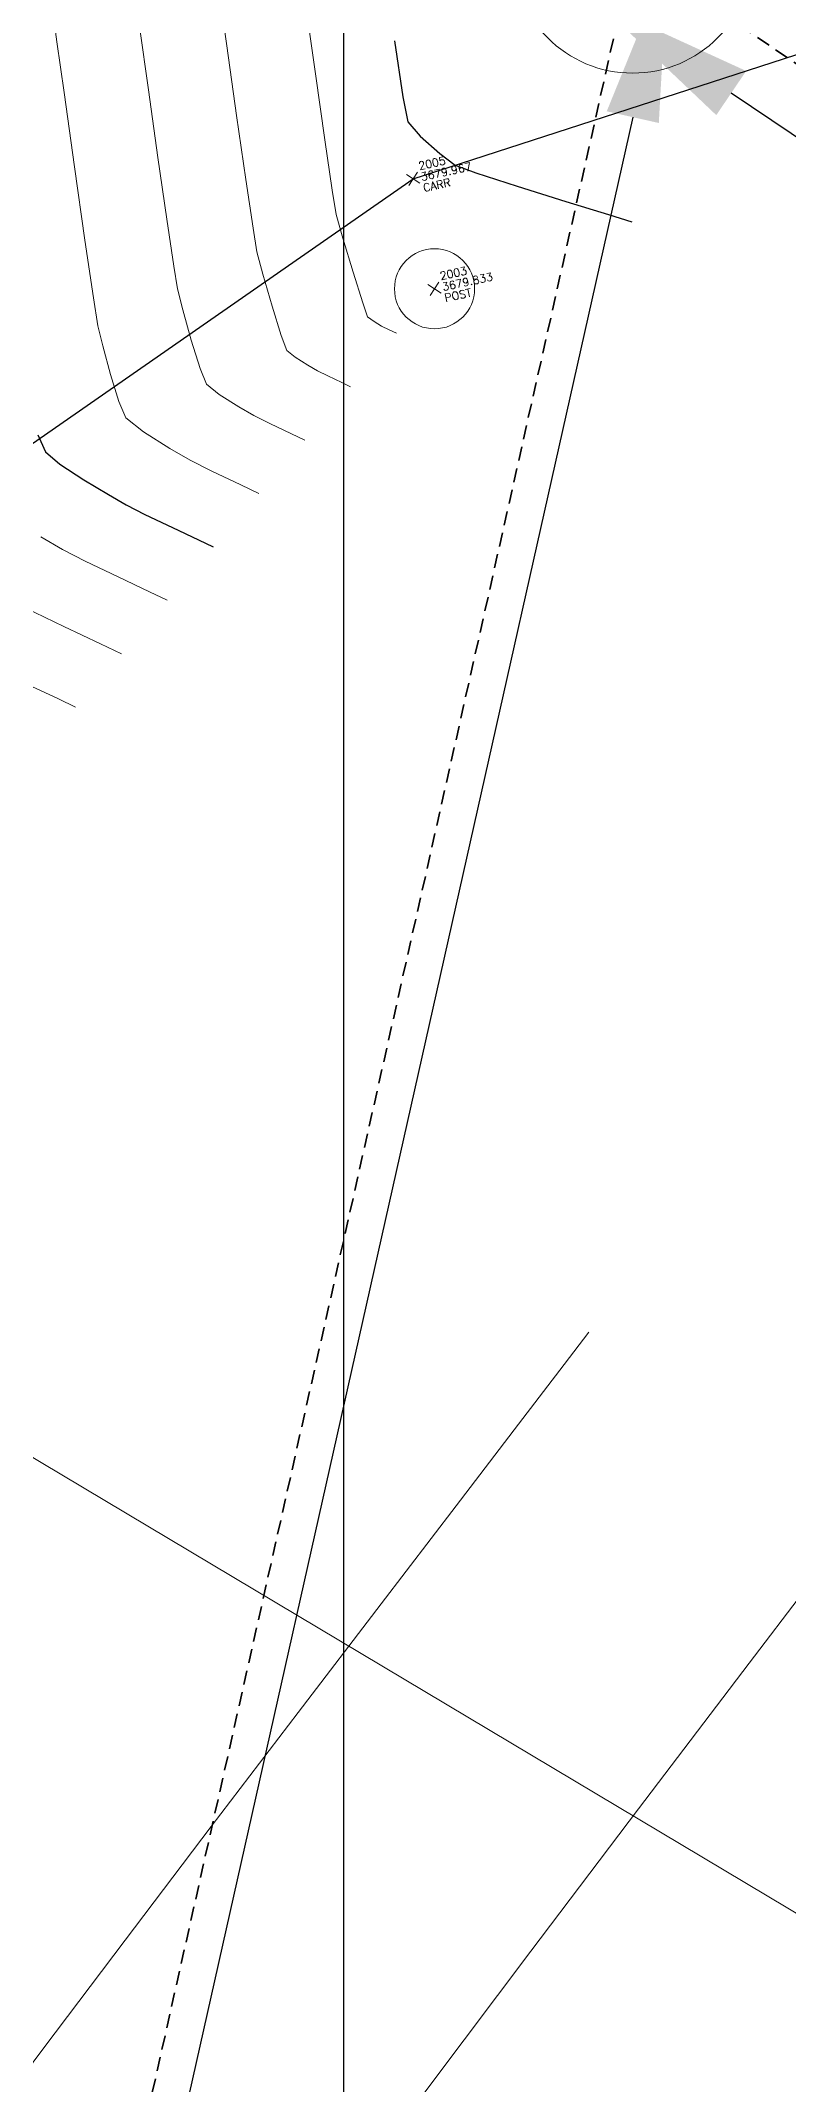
# Model space of a CAD drawing. Header units: millimetres. Extents: x 736950 to 740938, y 8500595 to 8502163.
# Drawn here: x 737696.22 to 737705.55, y 8501345.63 to 8501371.16 of the extents above; entities that cross this region are included whole.
import ezdxf

# ---------------------------------------------------------------- set-up
doc = ezdxf.new("R2010")
doc.units = ezdxf.units.MM
doc.linetypes.add('DASHED', pattern=[0.75, 0.5, -0.25])
for name, color, linetype, lineweight in [('axeso', 1, 'Continuous', 5), ('CONT-MJR', 80, 'Continuous', 30), ('CONT-MNR', 96, 'Continuous', 15), ('COTAS', 40, 'Continuous', 5), ('PERIMETRO', 7, 'Continuous', 35), ('postes', 10, 'Continuous', 5), ('saiwite', 5, 'Continuous', 5)]:
    doc.layers.add(name, color=color, linetype=linetype, lineweight=lineweight)
doc.layers.add('carretera', color=40, linetype='Continuous')
doc.layers.add('Cuadricula Coordenadas', color=5, linetype='Continuous')
doc.styles.add('5mm', font='arial.ttf', dxfattribs={"height": 3})
doc.styles.add('COTAS', font='arial.ttf')
doc.dimstyles.new('Copy of GenDist', dxfattribs={"dimtxt": 2, "dimasz": 2, "dimexe": 0.18, "dimexo": 0.0625, "dimgap": 1, "dimtad": 2, "dimdec": 3, "dimzin": 1, "dimdsep": 46, "dimtxsty": 'COTAS', "dimcen": 0.09, "dimadec": 3, "dimazin": 0, "dimtfac": 1, "dimtdec": 3, "dimtofl": 0, "dimtmove": 0, "dimatfit": 3, "dimfxl": 1, "dimtolj": 1, "dimtzin": 0, "dimarcsym": 0})

# ---------------------------------------------------------------- blocks, each defined once
blk = doc.blocks.new('*D174')
at = {"layer": 'COTAS', "color": 0, "lineweight": -2, "transparency": 16777216}
for p, q in [((737703.5738753858, 8501372.208279636), (737703.0829617283, 8501371.482409893)), ((737733.0719053904, 8501351.41785965), (737704.8404906378, 8501370.511074662)), ((737735.1186692463, 8501350.874190042), (737734.6277555884, 8501350.148320299))]:
    blk.add_line(p, q, dxfattribs=at)
at = {"layer": 'COTAS', "color": 0, "transparency": 16777216}
for points in [[(737705.0272301859, 8501370.787189588), (737704.6537510892, 8501370.234959736), (737703.1838010843, 8501371.631511953)], [(737733.2586449385, 8501351.693974575), (737732.8851658418, 8501351.141744724), (737734.7285949443, 8501350.297422359)]]:
    blk.add_solid(points, dxfattribs=at)
at = {"layer": 'Defpoints', "color": 0, "transparency": 16777216}
for p in [(737703.6088890512, 8501372.260051183), (737703.1838010843, 8501371.631511953), (737735.1536829118, 8501350.925961591)]:
    blk.add_point(p, dxfattribs=at)
at = {"layer": 'COTAS', "color": 0, "transparency": 16777216, "insert": (737717.8235322116, 8501359.289696407), "char_height": 2, "attachment_point": 5, "rotation": 325.92908012584695, "style": 'COTAS'}
blk.add_mtext('\\A1;38.082', dxfattribs=at)
blk = doc.blocks.new('*D175')
at = {"layer": 'COTAS', "color": 0, "lineweight": -2, "transparency": 16777216}
for p, q in [((737703.6698720404, 8501372.246364512), (737704.2242780635, 8501372.121936807)), ((737703.6106735491, 8501370.209898759), (737684.0787013737, 8501283.182310764)), ((737683.2619528552, 8501281.315865189), (737683.8163588785, 8501281.191437485))]:
    blk.add_line(p, q, dxfattribs=at)
at = {"layer": 'COTAS', "color": 0, "transparency": 16777216}
for points in [[(737703.2854309385, 8501370.282894343), (737703.9359161598, 8501370.136903174), (737704.0486470538, 8501372.161354423)], [(737683.753458763, 8501283.255306346), (737684.4039439843, 8501283.10931518), (737683.6407278688, 8501281.2308551)]]:
    blk.add_solid(points, dxfattribs=at)
at = {"layer": 'Defpoints', "color": 0, "transparency": 16777216}
for p in [(737703.608889051, 8501372.260051183), (737683.2009698658, 8501281.32955186), (737683.6407278688, 8501281.2308551)]:
    blk.add_point(p, dxfattribs=at)
at = {"layer": 'COTAS', "color": 0, "transparency": 16777216, "insert": (737695.8174414134, 8501326.253351191), "char_height": 2, "attachment_point": 5, "rotation": 77.35047293036105, "style": 'COTAS'}
blk.add_mtext('\\A1;93.192', dxfattribs=at)

msp = doc.modelspace()

# ---------------------------------------------------------------- linework, layer by layer
at = {"layer": 'axeso', "linetype": 'Continuous'}
for points in [[(737700.9505356336, 8501369.38602616), (737700.7826222545, 8501369.494621819)], [(737701.2179980878, 8501368.010528494), (737701.0500847086, 8501368.119124154)]]:
    msp.add_lwpolyline(points, dxfattribs=at)
at = {"layer": 'axeso', "linetype": 'Continuous', "extrusion": (0.8396937013368279, -0.543060298618172, 0)}
for points, elevation in [([(7539162.524657591, 0), (7539162.324687792, 0)], -3997313.455788687), ([(7539161.514909107, 0), (7539161.31493931, 0)], -3997312.484223978)]:
    msp.add_lwpolyline(points, dxfattribs=dict(at, elevation=elevation))
at = {"layer": 'carretera'}
for p, q in [((737700.866578944, 8501369.44032399), (737740.6076174808, 8501382.317522638)), ((737686.3064214542, 8501359.310571257), (737700.866578944, 8501369.44032399))]:
    msp.add_line(p, q, dxfattribs=at)
at = {"layer": 'CONT-MJR'}
for points, elevation in [([(737700.6335792341, 8501371.163283946), (737700.7386041561, 8501370.463457827)], 3680), ([(737700.7386041561, 8501370.463457827), (737700.7995363026, 8501370.150009403)], 3680), ([(737701.3922116148, 8501369.610643957), (737701.6492116606, 8501369.516008018)], 3680), ([(737701.6492116606, 8501369.516008018), (737702.164856092, 8501369.348490302)], 3680), ([(737696.1790935615, 8501366.239238545), (737696.2744168825, 8501366.029142167)], 3675), ([(737696.2744168825, 8501366.029142167), (737696.454727686, 8501365.87508348)], 3675), ([(737696.454727686, 8501365.87508348), (737696.7524244424, 8501365.6791066)], 3675), ([(737697.5173171427, 8501365.245639715), (737697.858989015, 8501365.080501957)], 3675), ([(737698.1838827572, 8501364.926397864), (737698.3679257432, 8501364.839223396)], 3675)]:
    msp.add_lwpolyline(points, dxfattribs=dict(at, elevation=elevation))
at = {"layer": 'CONT-MJR', "extrusion": (0.752622470162214, 0.6584522893930338, 0), "elevation": 6152956.836238948}
msp.add_lwpolyline([(5912581.421721647, 3680.00000000001), (5912581.186626858, 3680.00000000001)], dxfattribs=at)
at = {"layer": 'CONT-MJR', "extrusion": (0.6650869891919653, 0.7467658915668061, 0), "elevation": 6839168.434122938}
msp.add_lwpolyline([(5103260.648523636, 3680), (5103260.320885159, 3680)], dxfattribs=at)
at = {"layer": 'CONT-MJR', "extrusion": (0.5989761888854898, 0.8007668356945199, 0), "elevation": 7249480.410627351}
msp.add_lwpolyline([(4501391.401439643, 3680.000000000013), (4501391.160161703, 3680.000000000013)], dxfattribs=at)
at = {"layer": 'CONT-MJR', "extrusion": (-0.3001501310077204, -0.953891974416416, 0), "elevation": -8330809.394500858}
msp.add_lwpolyline([(-1847998.949128543, 3680.000000000013), (-1847998.311830588, 3680.000000000013)], dxfattribs=at)
at = {"layer": 'CONT-MJR', "extrusion": (-0.2968458807499319, -0.9549254018413152, 0), "elevation": -8337157.387960012}
msp.add_lwpolyline([(-1819145.298324531, 3680.000000000013), (-1819144.739320691, 3680.000000000013)], dxfattribs=at)
at = {"layer": 'CONT-MJR', "extrusion": (-0.2977186579356123, -0.9546536548492432, 0), "elevation": -8335491.017123916}
msp.add_lwpolyline([(-1826765.008877925, 3680.00000000001), (-1826764.701619773, 3680.00000000001)], dxfattribs=at)
at = {"layer": 'CONT-MJR', "extrusion": (0.5150464229029437, 0.8571622846666097, 0), "elevation": 7666998.101812644}
msp.add_lwpolyline([(3746272.149114435, 3675), (3746271.786495009, 3675)], dxfattribs=at)
at = {"layer": 'CONT-MJR', "extrusion": (-0.4987761331076882, -0.8667308515578188, 0), "elevation": -7736341.441192569}
msp.add_lwpolyline([(-3600893.4025841, 3675), (-3600893.149112534, 3675)], dxfattribs=at)
at = {"layer": 'CONT-MJR', "extrusion": (-0.4565629391809102, -0.8896911163805608, 0), "elevation": -7900394.482884875}
msp.add_lwpolyline([(-3225085.639303447, 3675), (-3225085.375866652, 3675)], dxfattribs=at)
at = {"layer": 'CONT-MJR', "extrusion": (-0.4285565772505243, -0.9035149473557786, 0), "elevation": -7997255.692655355}
msp.add_lwpolyline([(-2976794.878628115, 3675.000000000003), (-2976794.519039442, 3675.000000000003)], dxfattribs=at)
at = {"layer": 'CONT-MNR'}
for points, elevation in [([(737698.4231667903, 8501371.92408893), (737698.5387612362, 8501371.102558916)], 3678), ([(737699.518244038, 8501371.655586582), (737699.6460028567, 8501370.753272567)], 3679), ([(737696.3686696164, 8501371.498496221), (737696.4175847869, 8501371.150240075)], 3676), ([(737699.6460028567, 8501370.753272567), (737699.7647847288, 8501369.924551852)], 3679), ([(737698.6622473273, 8501370.230421621), (737698.7770566945, 8501369.429416388)], 3678), ([(737699.7647847288, 8501369.924551852), (737699.8574480057, 8501369.295376064)], 3679), ([(737699.8574480057, 8501369.295376064), (737699.906851038, 8501368.99169684)], 3679), ([(737698.8666209689, 8501368.821282567), (737698.9143717812, 8501368.527759498)], 3678), ([(737699.906851038, 8501368.99169684), (737699.9876111482, 8501368.697094249)], 3679), ([(737696.8733588035, 8501367.950161368), (737696.9294132674, 8501367.599884816)], 3676), ([(737700.2373270846, 8501367.888474906), (737700.2964528048, 8501367.71396295)], 3679), ([(737700.2964528048, 8501367.71396295), (737700.380746618, 8501367.654550225)], 3679), ([(737700.5673912185, 8501367.551887605), (737700.6572831097, 8501367.508872462)], 3679), ([(737696.9902418888, 8501367.350643914), (737697.0861021207, 8501366.995231925)], 3676), ([(737699.2197690579, 8501367.480173519), (737699.2909438243, 8501367.292757753)], 3678), ([(737699.2909438243, 8501367.292757753), (737699.3948140397, 8501367.20923542)], 3678), ([(737699.6734438117, 8501367.041217295), (737699.8033328664, 8501366.975567224)], 3678), ([(737697.0861021207, 8501366.995231925), (737697.1912460751, 8501366.654762015)], 3676), ([(737698.2854348436, 8501366.871552559), (737698.4459718436, 8501366.742464304)], 3677), ([(737699.8033328664, 8501366.975567224), (737699.9776801359, 8501366.892231287)], 3678), ([(737699.9776801359, 8501366.892231287), (737700.084943768, 8501366.841460196)], 3678), ([(737697.1912460751, 8501366.654762015), (737697.2799258631, 8501366.450347362)], 3676), ([(737699.0773596441, 8501366.381317548), (737699.3468227184, 8501366.25251738)], 3677), ([(737698.0797744481, 8501365.924349228), (737698.3513864217, 8501365.787067873)], 3676), ([(737698.3513864217, 8501365.787067873), (737698.7159653009, 8501365.612803472)], 3676), ([(737697.5734629299, 8501364.27702294), (737697.7955864014, 8501364.17181113)], 3674), ([(737696.0206382099, 8501364.078999054), (737696.5037012983, 8501363.845523713)], 3673), ([(737702.7554824624, 8501354.621031517), (737703.0621360198, 8501355.024086438)], 3644), ([(737699.4291274967, 8501350.27106441), (737700.46684309, 8501351.630171133)], 3644), ([(737701.0860464979, 8501345.627763966), (737702.3357419737, 8501347.290344082)], 3643)]:
    msp.add_lwpolyline(points, dxfattribs=dict(at, elevation=elevation))
at = {"layer": 'CONT-MNR', "extrusion": (0.9902832082316689, 0.1390653353441939, 0), "elevation": 1912774.405000464}
msp.add_lwpolyline([(8316177.097334259, 3676), (8316176.45941367, 3676)], dxfattribs=at)
at = {"layer": 'CONT-MNR', "extrusion": (0.9902454743617668, 0.1393337737450595, 0), "elevation": 1915029.71019449}
msp.add_lwpolyline([(8315658.328645863, 3677.000000000003), (8315657.527728944, 3677.000000000003)], dxfattribs=at)
at = {"layer": 'CONT-MNR', "extrusion": (0.9901243511578942, 0.1401919014927711, 0), "elevation": 1922236.667204527}
msp.add_lwpolyline([(8313995.185996249, 3678.000000000006), (8313994.305160126, 3678.000000000006)], dxfattribs=at)
at = {"layer": 'CONT-MNR', "extrusion": (0.9902036800817393, 0.1396304836079155, 0), "elevation": 1917520.272149903}
msp.add_lwpolyline([(8315083.453244782, 3676.000000000006), (8315082.514952572, 3676.000000000006)], dxfattribs=at)
at = {"layer": 'CONT-MNR', "extrusion": (0.9901243511587141, 0.1401919014869817, 0), "elevation": 1922235.619816141}
msp.add_lwpolyline([(8313994.775756891, 3677.00000000001), (8313993.925398475, 3677.00000000001)], dxfattribs=at)
at = {"layer": 'CONT-MNR', "extrusion": (0.9900030372378398, 0.1410460430492554, 0), "elevation": 1929406.452585277}
msp.add_lwpolyline([(8312332.522541309, 3676.000000000003), (8312331.597191852, 3676.000000000003)], dxfattribs=at)
at = {"layer": 'CONT-MNR', "extrusion": (0.9898836336019685, 0.1418816123638436, 0), "elevation": 1936422.899896465}
msp.add_lwpolyline([(8310701.000662289, 3677.000000000013), (8310700.219469713, 3677.000000000013)], dxfattribs=at)
at = {"layer": 'CONT-MNR', "extrusion": (0.9893280073285637, 0.1457055040665704, 0), "elevation": 1968522.379083466}
msp.add_lwpolyline([(8303156.105008146, 3678.000000000003), (8303155.490314321, 3678.000000000003)], dxfattribs=at)
at = {"layer": 'CONT-MNR', "extrusion": (0.9893280073712538, 0.1457055037767091, 0), "elevation": 1968521.327319772}
msp.add_lwpolyline([(8303155.75965094, 3677.000000000013), (8303155.166226054, 3677.000000000013)], dxfattribs=at)
at = {"layer": 'CONT-MNR', "extrusion": (0.9895193314618921, 0.1444004593594158, 0), "elevation": 1957566.754134249}
msp.add_lwpolyline([(8305744.893991156, 3676), (8305744.163174218, 3676)], dxfattribs=at)
at = {"layer": 'CONT-MNR', "extrusion": (0.9570992236545981, 0.2897603770010074, 0), "elevation": 3169411.884127235}
msp.add_lwpolyline([(7922897.153466575, 3679.000000000013), (7922896.710121972, 3679.000000000013)], dxfattribs=at)
at = {"layer": 'CONT-MNR', "extrusion": (0.9870243361275249, 0.1605707317415563, 0), "elevation": 2093196.692430847}
msp.add_lwpolyline([(8272604.761339426, 3677.000000000013), (8272604.474247303, 3677.000000000013)], dxfattribs=at)
at = {"layer": 'CONT-MNR', "extrusion": (0.9669946929215406, 0.2547965146181858, 0), "elevation": 2879470.005529353}
msp.add_lwpolyline([(8032815.136694096, 3678), (8032814.848684989, 3678)], dxfattribs=at)
at = {"layer": 'CONT-MNR', "extrusion": (0.969150948029536, 0.2464679288131652, 0), "elevation": 2810255.219130194}
msp.add_lwpolyline([(8057290.039702633, 3677.000000000003), (8057289.767431232, 3677.000000000003)], dxfattribs=at)
at = {"layer": 'CONT-MNR', "extrusion": (0.9601360049358172, 0.2795332753464042, 0), "elevation": 3084706.67058928}
msp.add_lwpolyline([(7956258.333062054, 3678.000000000013), (7956257.916743323, 3678.000000000013)], dxfattribs=at)
at = {"layer": 'CONT-MNR', "extrusion": (0.9536567048272672, 0.3008968084543246, 0), "elevation": 3261547.242617819}
msp.add_lwpolyline([(7885415.2430091, 3679.000000000003), (7885414.840039596, 3679.000000000003)], dxfattribs=at)
at = {"layer": 'CONT-MNR', "extrusion": (0.9626995808325083, 0.2705725726397875, 0), "elevation": 3010418.50137957}
msp.add_lwpolyline([(7984662.374800348, 3677.00000000001), (7984661.982603963, 3677.00000000001)], dxfattribs=at)
at = {"layer": 'CONT-MNR', "extrusion": (0.9543227325441574, 0.2987777136090522, 0), "elevation": 3244022.273482297}
msp.add_lwpolyline([(7892640.544866436, 3678.000000000013), (7892640.157827458, 3678.000000000013)], dxfattribs=at)
at = {"layer": 'CONT-MNR', "extrusion": (0.971486089680688, 0.2370965574548195, 0), "elevation": 2732307.296915778}
msp.add_lwpolyline([(8084054.964141325, 3676.000000000013), (8084054.707584996, 3676.000000000013)], dxfattribs=at)
at = {"layer": 'CONT-MNR', "extrusion": (-0.5227317630132191, -0.8524972163808464, 0), "elevation": -7633011.681537443}
msp.add_lwpolyline([(-3815047.380977015, 3679.000000000006), (-3815047.275953945, 3679.000000000006)], dxfattribs=at)
at = {"layer": 'CONT-MNR', "extrusion": (-0.4413447103384518, -0.8973376436193168, 0), "elevation": -7954177.369784338}
msp.add_lwpolyline([(-3090067.219052252, 3679.000000000006), (-3090067.110829081, 3679.000000000006)], dxfattribs=at)
at = {"layer": 'CONT-MNR', "extrusion": (0.9548771603703313, 0.2970010245825642, 0), "elevation": 3229325.897075754}
msp.add_lwpolyline([(7898664.493467573, 3677.00000000001), (7898664.121781018, 3677.00000000001)], dxfattribs=at)
at = {"layer": 'CONT-MNR', "extrusion": (0.9259106543599632, 0.3777425844973064, 0), "elevation": 3894370.996007241}
msp.add_lwpolyline([(7592846.317665868, 3677), (7592846.106073952, 3677)], dxfattribs=at)
at = {"layer": 'CONT-MNR', "extrusion": (-0.5286666077675386, -0.8488295575859524, 0), "elevation": -7606208.803699532}
msp.add_lwpolyline([(-3868207.912961249, 3678.000000000003), (-3868207.726443504, 3678.000000000003)], dxfattribs=at)
at = {"layer": 'CONT-MNR', "extrusion": (-0.4997438529421525, -0.8661732398582469, 0), "elevation": -7732317.510436289}
msp.add_lwpolyline([(-3609530.343160162, 3678.000000000006), (-3609530.204264164, 3678.000000000006)], dxfattribs=at)
at = {"layer": 'CONT-MNR', "extrusion": (-0.5286666092524805, -0.8488295566611032, 0), "elevation": -7606207.899102185}
msp.add_lwpolyline([(-3868208.484906547, 3677.000000000006), (-3868208.196633347, 3677.000000000006)], dxfattribs=at)
at = {"layer": 'CONT-MNR', "extrusion": (-0.4997438531304983, -0.8661732397495799, 0), "elevation": -7732316.627737564}
msp.add_lwpolyline([(-3609530.831739659, 3677.00000000001), (-3609530.617068429, 3677.00000000001)], dxfattribs=at)
at = {"layer": 'CONT-MNR', "extrusion": (0.6266427074868621, 0.7793066900479779, 0), "elevation": 7087444.370103572}
msp.add_lwpolyline([(4752426.864307227, 3676.000000000013), (4752426.585593101, 3676.000000000013)], dxfattribs=at)
at = {"layer": 'CONT-MNR', "extrusion": (-0.528666606943732, -0.8488295580990343, 0), "elevation": -7606207.011793103}
msp.add_lwpolyline([(-3868209.022857269, 3676.000000000013), (-3868208.63282862, 3676.000000000013)], dxfattribs=at)
at = {"layer": 'CONT-MNR', "extrusion": (-0.4510876732090801, -0.8924796418287748, 0), "elevation": -7920063.383388121}
msp.add_lwpolyline([(-3176480.396642758, 3677), (-3176480.171707076, 3677)], dxfattribs=at)
at = {"layer": 'CONT-MNR', "extrusion": (-0.4997438574799696, -0.8661732372401263, 0), "elevation": -7732315.727698516}
msp.add_lwpolyline([(-3609531.357465455, 3676.000000000009), (-3609531.067018991, 3676.000000000009)], dxfattribs=at)
at = {"layer": 'CONT-MNR', "extrusion": (-0.4278248159539638, -0.9038616746239201, 0), "elevation": -7999665.224875437}
msp.add_lwpolyline([(-2970317.285352335, 3677.000000000013), (-2970317.101937426, 3677.000000000013)], dxfattribs=at)
at = {"layer": 'CONT-MNR', "extrusion": (-0.4278248219840846, -0.9038616717696831, 0), "elevation": -7999664.356949586}
msp.add_lwpolyline([(-2970317.635244517, 3676), (-2970317.387087316, 3676)], dxfattribs=at)
at = {"layer": 'CONT-MNR', "extrusion": (0.5060800564084431, 0.8624865080136774, 0), "elevation": 7705645.925455177}
msp.add_lwpolyline([(3666118.227103478, 3674.000000000013), (3666117.915044089, 3674.000000000013)], dxfattribs=at)
at = {"layer": 'CONT-MNR', "extrusion": (-0.4565629418719499, -0.8896911149995995, 0), "elevation": -7900393.612491012}
msp.add_lwpolyline([(-3225086.117176143, 3674), (-3225085.799231425, 3674)], dxfattribs=at)
at = {"layer": 'CONT-MNR', "extrusion": (-0.4351608756335176, -0.900352715505357, 0), "elevation": -7975243.531160885}
msp.add_lwpolyline([(-3035274.001366169, 3674), (-3035273.543359574, 3674)], dxfattribs=at)
at = {"layer": 'CONT-MNR', "extrusion": (0.4285565764933943, 0.9035149477149018, 0), "elevation": 7997254.846830483}
msp.add_lwpolyline([(2976795.219558888, 3674.00000000001), (2976794.785567426, 3674.00000000001)], dxfattribs=at)
at = {"layer": 'CONT-MNR', "extrusion": (-0.4285565759578741, -0.9035149479689104, 0), "elevation": -7997254.000275456}
msp.add_lwpolyline([(-2976795.562451184, 3673), (-2976795.05405693, 3673)], dxfattribs=at)
at = {"layer": 'CONT-MNR', "extrusion": (-0.4280711530137978, -0.9037450348175848, 0), "elevation": -7998851.95721034}
msp.add_lwpolyline([(-2972498.56272663, 3673.000000000003), (-2972498.274809189, 3673.000000000003)], dxfattribs=at)
at = {"layer": 'CONT-MNR', "extrusion": (0.4275869208039586, 0.9039742392111565, 0), "elevation": 8000442.442508428}
msp.add_lwpolyline([(2968213.452846909, 3672), (2968213.026098429, 3672)], dxfattribs=at)
at = {"layer": 'CONT-MNR', "extrusion": (0.4284894632479622, 0.9035467779177088, 0), "elevation": 7997474.241255866}
msp.add_lwpolyline([(2976201.203655371, 3672), (2976200.96688821, 3672)], dxfattribs=at)
at = {"layer": 'CONT-MNR', "extrusion": (0.794201690892034, -0.6076542390078704, 0), "elevation": -4579999.396999063}
msp.add_lwpolyline([(7200057.481639962, 3644), (7200058.421392742, 3644)], dxfattribs=at)
at = {"layer": 'CONT-MNR', "extrusion": (0.7940118127821089, -0.6079023286371501, 0), "elevation": -4582248.568226685}
msp.add_lwpolyline([(7198624.992119057, 3644.00000000001), (7198626.276895899, 3644.00000000001)], dxfattribs=at)
at = {"layer": 'CONT-MNR', "extrusion": (0.7942683490106983, -0.6075671072069484, 0), "elevation": -4579209.485428267}
msp.add_lwpolyline([(7200557.062280507, 3644), (7200558.603798748, 3644)], dxfattribs=at)
at = {"layer": 'CONT-MNR', "extrusion": (0.7952595555272741, -0.6062691146203659, 0), "elevation": -4567439.474901738}
msp.add_lwpolyline([(7208028.325271112, 3643), (7208030.567630941, 3643)], dxfattribs=at)
at = {"layer": 'CONT-MNR', "extrusion": (-0.7961906081382, 0.6050458788493013, 0), "elevation": 4556353.476166165}
msp.add_lwpolyline([(-7215038.857986441, 3643), (-7215041.142989408, 3643)], dxfattribs=at)
at = {"layer": 'CONT-MNR', "extrusion": (0.7956338669925644, -0.6057778055479239, 0), "elevation": -4562990.661924732}
msp.add_lwpolyline([(7210842.341997589, 3644), (7210844.132156079, 3644)], dxfattribs=at)
at = {"layer": 'CONT-MNR', "extrusion": (0.7974895812742788, -0.6033327172953374, 0), "elevation": -4540831.034518726}
msp.add_lwpolyline([(7224815.845622052, 3643), (7224818.076462368, 3643)], dxfattribs=at)
at = {"layer": 'CONT-MNR', "extrusion": (0.7968238691681335, -0.6042116529196747, 0), "elevation": -4548798.389449631}
msp.add_lwpolyline([(7219801.835355116, 3644.00000000001), (7219803.617419114, 3644.00000000001)], dxfattribs=at)
at = {"layer": 'CONT-MNR', "extrusion": (0.7985679272474985, -0.6019046980807129, 0), "elevation": -4527899.577985481}
msp.add_lwpolyline([(7232925.159035755, 3644.000000000013), (7232926.844738269, 3644.000000000013)], dxfattribs=at)
at = {"layer": 'CONT-MNR', "extrusion": (0.8012716233067062, -0.5983007485232121, 0), "elevation": -4495266.649087111}
msp.add_lwpolyline([(7253250.093755688, 3644), (7253251.594846176, 3644)], dxfattribs=at)
at = {"layer": 'CONT-MNR', "extrusion": (0.8022385008577776, -0.5970036748140379, 0), "elevation": -4483522.367288243}
msp.add_lwpolyline([(7260515.198823708, 3643), (7260517.030975251, 3643)], dxfattribs=at)
at = {"layer": 'COTAS'}
msp.add_circle((737703.608889051, 8501372.260051185), 1.5, dxfattribs=at)
at = {"layer": 'Cuadricula Coordenadas', "color": 8}
msp.add_line((737700, 8500595.507225098), (737700, 8502130.641312933), dxfattribs=at)
at = {"layer": 'PERIMETRO', "linetype": 'DASHED', "ltscale": 0.35}
msp.add_lwpolyline([(738505.2945807902, 8501473.002765065), (738158.5425738312, 8501412.173509907), (738158.5425738312, 8501412.173509907), (738158.5425738312, 8501412.173509907), (738158.5425738312, 8501412.173509907), (738042.3158710625, 8501381.498171696), (737981.1961052574, 8501351.494217444), (737950.6537477591, 8501343.089650117), (737921.3905846927, 8501338.747753197), (737870.7162104911, 8501338.053293455), (737782.1367684584, 8501322.717628885), (737738.6411665253, 8501340.79069492), (737735.1536829113, 8501350.925961591), (737703.608889051, 8501372.260051185), (737683.200969866, 8501281.329551859)], dxfattribs=at)
at = {"layer": 'postes'}
msp.add_circle((737701.1340413982, 8501368.064826323), 0.5, dxfattribs=at)
at = {"layer": 'saiwite'}
msp.add_line((737686.3064214542, 8501359.310571257), (737711.2446165753, 8501344.426879905), dxfattribs=at)

# ---------------------------------------------------------------- texts
at = {"layer": 'axeso', "color": 2, "char_height": 0.1, "width": 0.4666666666666667, "attachment_point": 1, "rotation": 12.107789108739986, "style": '5mm'}
for s, insert in [('\\Ftxt.shx;\\W1.0000000000;\\T1.0000000000;\\o\\l2005', (737700.9245016348, 8501369.647072537)), ('\\Ftxt.shx;\\W1.0000000000;\\T1.0000000000;\\o\\l2003', (737701.1919640892, 8501368.271574868))]:
    msp.add_mtext(s, dxfattribs=dict(at, insert=insert))
at = {"layer": 'axeso', "color": 1, "char_height": 0.1, "width": 0.8333333333333334, "attachment_point": 1, "rotation": 12.107789108739986, "style": '5mm'}
for s, insert in [('\\Ftxt.shx;\\W1.0000000000;\\T1.0000000000;\\o\\l3679.967', (737700.9538668428, 8501369.510186875)), ('\\Ftxt.shx;\\W1.0000000000;\\T1.0000000000;\\o\\l3679.833', (737701.2213292973, 8501368.134689206))]:
    msp.add_mtext(s, dxfattribs=dict(at, insert=insert))
at = {"layer": 'axeso', "color": 3, "char_height": 0.1, "width": 0.5, "attachment_point": 1, "rotation": 12.107789108739986, "style": '5mm'}
for s, insert in [('\\Ftxt.shx;\\W1.0000000000;\\T1.0000000000;\\o\\lCARR', (737700.9832320508, 8501369.373301212)), ('\\Ftxt.shx;\\W1.0000000000;\\T1.0000000000;\\o\\lPOST', (737701.2506945053, 8501367.997803545))]:
    msp.add_mtext(s, dxfattribs=dict(at, insert=insert))

# ---------------------------------------------------------------- dimensions: what is measured, and where the dimension line sits
at = {"layer": 'COTAS'}
for p1, p2, distance, picture, middle in [((737703.608889051, 8501372.260051185), (737683.2009698659, 8501281.32955186), 0.45069740590677454, '*D175', (737695.8174414134, 8501326.253351191)), ((737735.1536829113, 8501350.925961591), (737703.608889051, 8501372.260051185), 0.7587893952154299, '*D174', (737717.8235322116, 8501359.289696407))]:
    dim = msp.add_aligned_dim(p1=p1, p2=p2, distance=distance, dimstyle='Copy of GenDist', dxfattribs=at)
    dim.commit()
    dim.dimension.update_dxf_attribs({"geometry": picture, "text_midpoint": middle})

doc.saveas('drawing.dxf')
